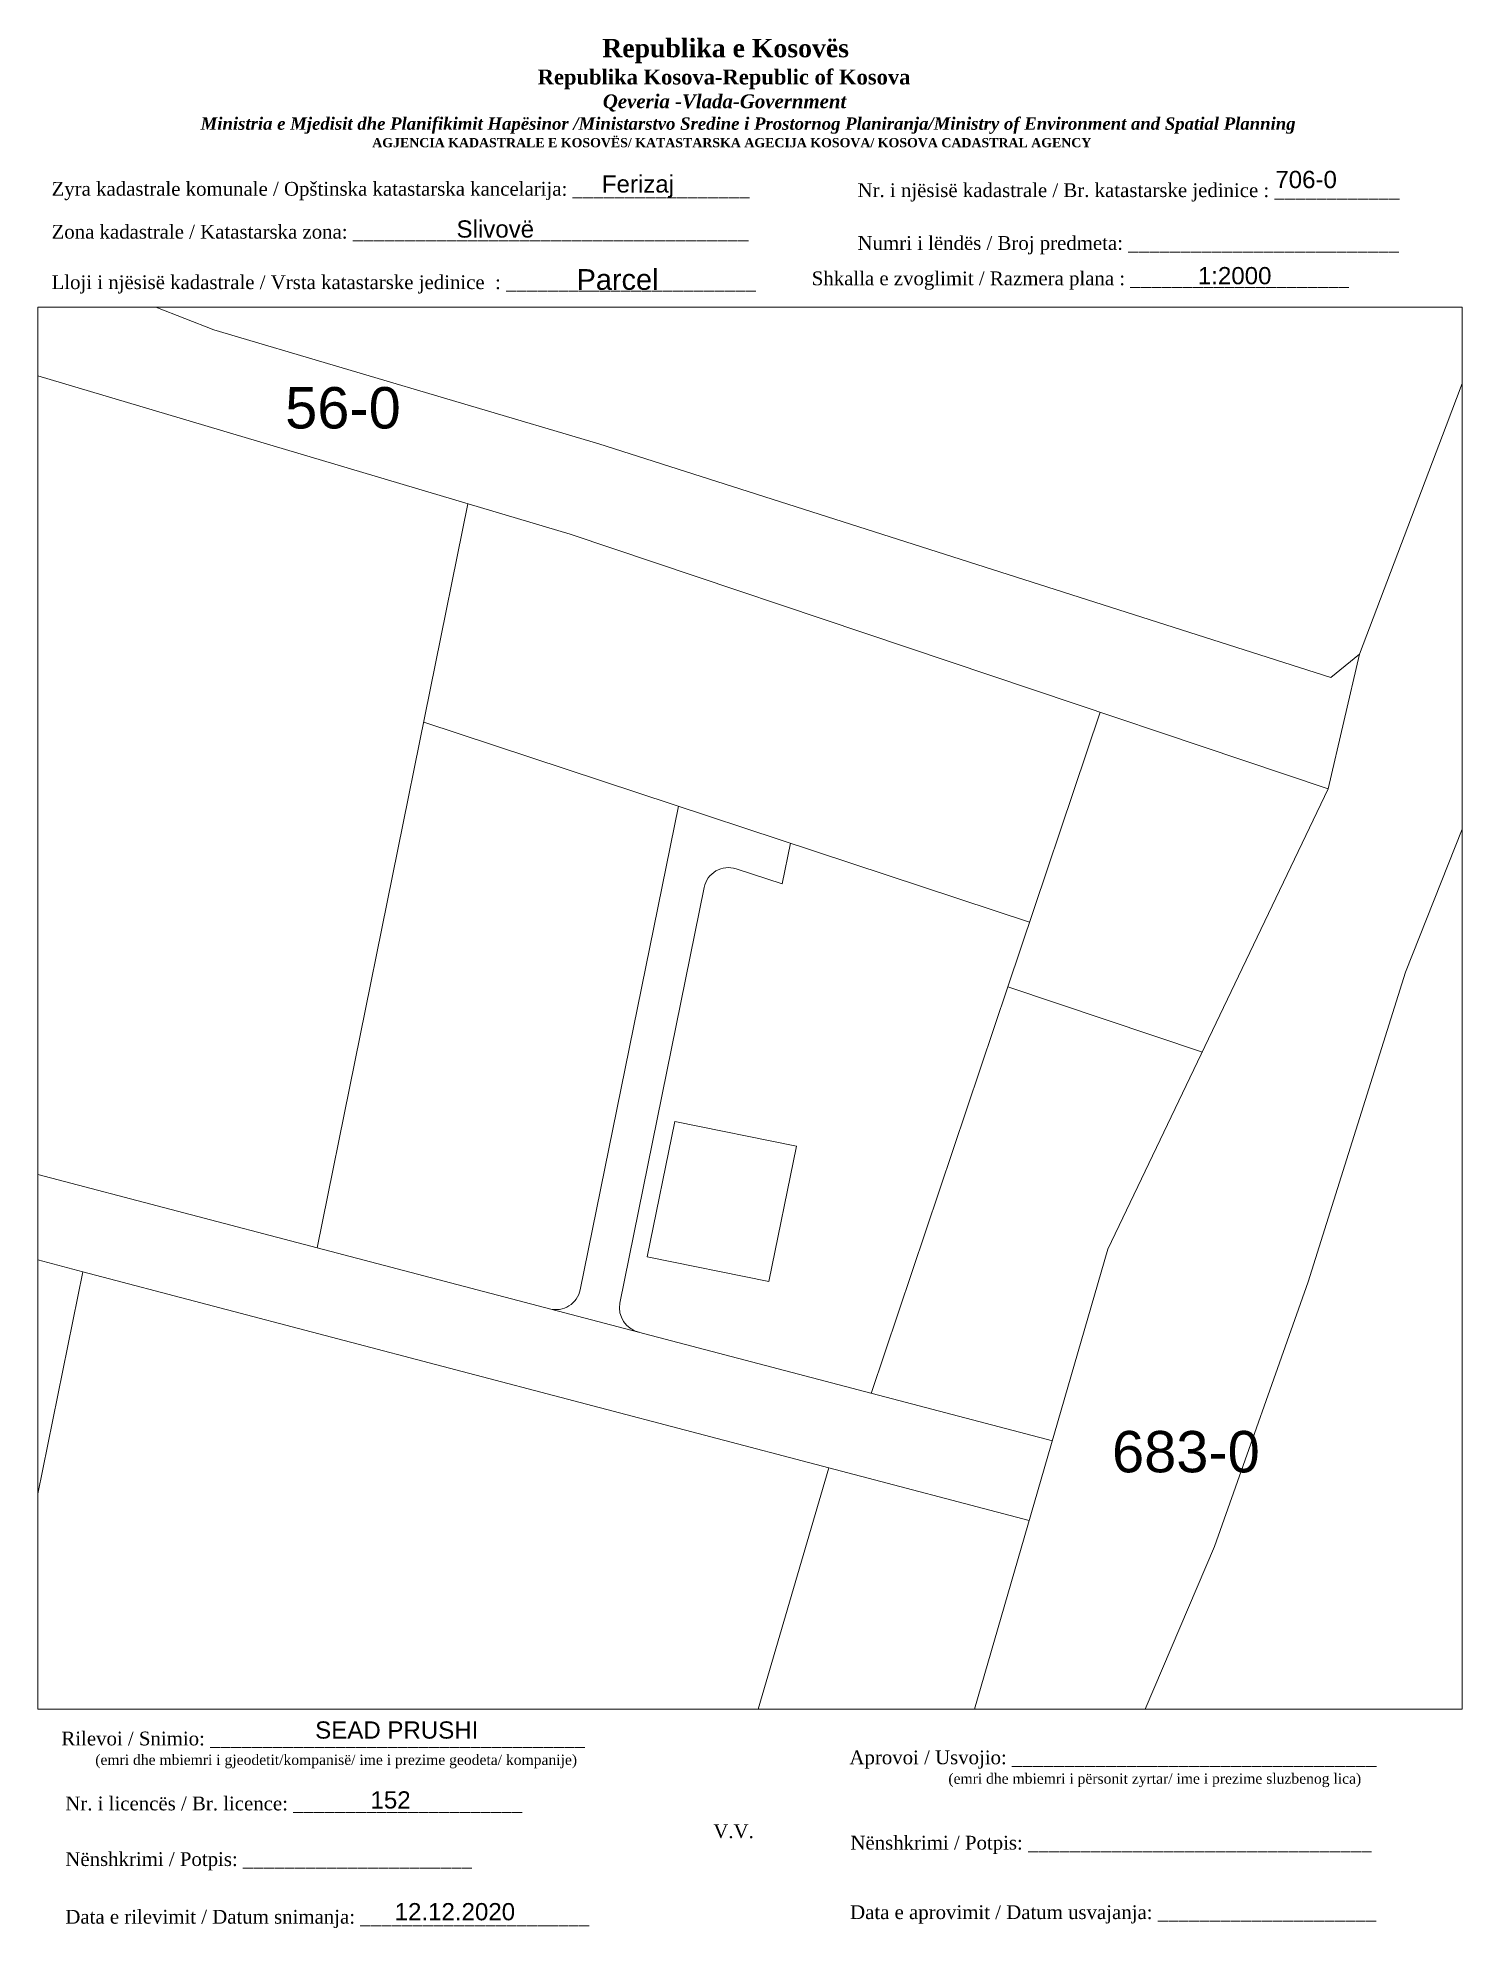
# Paper-space layout 'Manuali (2)' of a CAD drawing. Header units: metres, sheet in millimetres. Extents: x 1 to 208, y 2 to 276.
# The model-space entities are those that its viewports show. They can reach past a viewport. Long polylines and large blocks are cut down to what shows.
import ezdxf

# ---------------------------------------------------------------- set-up
doc = ezdxf.new("R2010")
doc.units = ezdxf.units.M
doc.layers.get('0').update_dxf_attribs({"lineweight": 0})
for name, color, linetype, lineweight in [('Korniza e jashtme', 7, 'Continuous', 0), ('Ndarjet', 1, 'Continuous', 0), ('Nr-Kojshi', 251, 'Continuous', 0), ('Parc-Kojshi', 251, 'Continuous', 0), ('Parc-Re', 7, 'Continuous', 0), ('ParcReNet_12', 5, 'Continuous', 0)]:
    doc.layers.add(name, color=color, linetype=linetype, lineweight=lineweight)
doc.styles.get("Standard").update_dxf_attribs({"font": 'arial.ttf'})

msp = doc.modelspace()

# ---------------------------------------------------------------- linework, layer by layer
at = {"layer": 'Ndarjet'}
for points in [[(7508313.78, 4696824.11), (7508302.84, 4696770.14)], [(7508367.05, 4696784.34), (7508352.94, 4696789.07), (7508359.63, 4696808.98)], [(7508212.93, 4696793.67), (7508259.59, 4696781.47), (7508281.81, 4696775.66), (7508302.84, 4696770.14), (7508356.17, 4696756.13)], [(7508212.93, 4696787.47), (7508285.85, 4696768.4), (7508339.96, 4696754.18), (7508354.5, 4696750.36)], [(7508343.08, 4696711.55), (7508276.62, 4696722.95), (7508285.85, 4696768.4)], [(7508348.97, 4696731.36), (7508334.48, 4696735.45), (7508339.96, 4696754.18)]]:
    msp.add_lwpolyline(points, dxfattribs=at)
at = {"layer": 'Ndarjet', "flags": 128}
for points in [[(7508354.52, 4696793.77), (7508310.58, 4696808.26)], [(7508352.94, 4696789.07), (7508343.03, 4696759.58)]]:
    msp.add_lwpolyline(points, dxfattribs=at)
for points in [[(7508329.04, 4696802.17), (7508321.92, 4696767.09, -0.430899), (7508319.7, 4696765.71)], [(7508337.17, 4696799.49), (7508336.57, 4696796.53), (7508333.23, 4696797.63, 0.449324), (7508330.91, 4696796.28), (7508324.79, 4696766.13, 0.397696), (7508326.19, 4696764.01)]]:
    msp.add_lwpolyline(points, format="xyb", dxfattribs=at)
at = {"layer": 'Parc-Kojshi'}
msp.add_lwpolyline([(7508266.24, 4696847.98), (7508295.35, 4696836.73), (7508323.27, 4696828.46), (7508376.38, 4696811.51), (7508378.46, 4696813.19), (7508376.18, 4696803.42), (7508321.19, 4696821.9), (7508277.53, 4696834.89), (7508256.46, 4696839.5), (7508244.61, 4696836.33), (7508266.24, 4696847.98)], close=True, dxfattribs=at)
for points in [[(7508267.45, 4696547.8), (7508275.99, 4696566.19), (7508277.95, 4696575.34), (7508282.82, 4696586.17), (7508294.36, 4696610.33), (7508302.95, 4696636.18), (7508314.9, 4696663.25), (7508324.65, 4696675.79), (7508341.83, 4696703.51), (7508342.42, 4696709.34), (7508349.88, 4696734.42), (7508360.2, 4696770.03), (7508376.18, 4696803.42), (7508378.46, 4696813.19), (7508384.73, 4696829.77), (7508387.74, 4696837.61)], [(7508395.76, 4696833.98), (7508394.83, 4696832.07), (7508390.71, 4696812.62), (7508381.78, 4696790.12), (7508374.73, 4696767.66), (7508367.93, 4696748.46), (7508362.26, 4696735.12), (7508349.76, 4696702.72), (7508336.45, 4696672.75), (7508335.31, 4696669.54), (7508335.17, 4696665.71), (7508334.13, 4696660.42), (7508331.65, 4696652.9), (7508319.66, 4696636.02), (7508316.18, 4696630.61), (7508293.61, 4696579.49), (7508293.39, 4696578.99), (7508278.42, 4696547.19)]]:
    msp.add_lwpolyline(points, dxfattribs=at)
at = {"layer": 'Parc-Re', "flags": 128}
msp.add_lwpolyline([(7508277.53, 4696834.89), (7508321.19, 4696821.9), (7508376.18, 4696803.42), (7508360.2, 4696770.03), (7508349.88, 4696734.42)], dxfattribs=at)
at = {"layer": 'ParcReNet_12', "flags": 128}
msp.add_lwpolyline([(7508326.79, 4696769.49), (7508328.78, 4696779.29), (7508337.6, 4696777.5), (7508335.61, 4696767.7)], close=True, dxfattribs=at)

# ---------------------------------------------------------------- texts
at = {"layer": 'Nr-Kojshi'}
for s, p in [('56-0', (7508300.52, 4696829.57)), ('683-0', (7508360.5, 4696753.85))]:
    msp.add_text(s, height=3, dxfattribs=at).set_placement(p)

psp = doc.layouts.new('Manuali (2)')

# ---------------------------------------------------------------- texts
for s, p in [('706-0', (180.52, 254.24)), ('Slivovë', (61.73, 247.06)), ('1:2000', (169.28, 240.29)), ('12.12.2020', (52.75, 2.94))]:
    psp.add_text(s, height=2.5).set_placement(p)
for s, insert, char_height, width, attachment_point in [('\\pi77.297;{\\fBook Antiqua|b1|i0|c0|p18;\\H1.333x;Republika e Kosovës\\fTimes New Roman|b1|i0|c0|p18;\\P\\pi67.927;\\fBook Antiqua|b1|i0|c0|p18;\\H0.8125x;Republika Kosova-Republic of Kosova\\fTimes New Roman|b1|i0|c0|p18;\\P\\pi77.378;\\fBook Antiqua|b1|i1|c0|p18;\\H0.9233x;Qeveria -Vlada-Government \\P\\pi13.032,l6,t23.033;\\fTimes New Roman|b1|i1|c0|p18;\\H0.9x;Ministria e Mjedisit dhe Planifikimit Hapësinor /Ministarstvo Sredine i Prostornog Planiranja/Ministry of Environment and Spatial Planning\\P\\pi43.931,l0,tz;\\fBook Antiqua|b1|i0|c0|p18;\\H0.7406x;AGJENCIA KADASTRALE E KOSOVËS/ KATASTARSKA AGECIJA KOSOVA/ KOSOVA CADASTRAL AGENCY}', (5.57, 275.89), 2, 191.8237, 1), ('{\\fTimes New Roman|b0|i0|c0|p18;Zyra kadastrale komunale / Opštinska katastarska kancelarija: _________________}', (2.98, 255.14), 2, 100.6873, 1), ('Ferizaj', (88.05, 254.47), 2.5, 9.9735, 5), ('{\\fTimes New Roman|b0|i0|c0|p18;Nr. i njësisë kadastrale / Br. katastarske jedinice : ____________}', (119.91, 254.94), 2, 79.9484, 1), ('{\\fTimes New Roman|b0|i0|c0|p18;Zona kadastrale / Katastarska zona: ______________________________________}', (2.98, 248.91), 2, 100.6873, 1), ('{\\fTimes New Roman|b0|i0|c0|p18;Numri i lëndës / Broj predmeta: __________________________}', (119.91, 247.28), 2, 79.9484, 1), ('{\\fTimes New Roman|b0|i0|c0|p18;Lloji i njësisë kadastrale / Vrsta katastarske jedinice  : ________________________}', (2.98, 241.59), 2, 100.6873, 1), ('{\\fArial|b0|i0|c0|p34;Parcel}', (85.09, 240.96), 3, 11.2939, 5), ('{\\fTimes New Roman|b0|i0|c0|p18;Shkalla e zvoglimit / Razmera plana : _____________________}', (113.26, 242.15), 2, 79.9484, 1), ('{\\fTimes New Roman|b0|i0|c0|p18;Rilevoi / Snimio: ____________________________________\\P     \\H0.75x;(emri dhe mbiemri i gjeodetit/kompanisë/ ime i prezime geodeta/ kompanije)}', (42.38, 27.65), 2, 74.7958, 5), ('SEAD PRUSHI', (53.06, 30.53), 2.5, 27.1816, 5), ('{\\fTimes New Roman|b0|i0|c0|p18; Aprovoi / Usvojio: ___________________________________\\P                    \\H0.75x;(emri dhe mbiemri i përsonit zyrtar/ ime i prezime sluzbenog lica)}', (117.98, 27.58), 2, 83.344, 1), ('{\\fTimes New Roman|b0|i0|c0|p18;Nr. i licencës / Br. licence: ______________________\\P                                }', (4.98, 20.89), 2, 83.344, 1), ('152', (52.16, 20.39), 2.5, 5.3971, 5), ('{\\fTimes New Roman|b0|i0|c0|p18;V.V.                                 }', (101.92, 15.84), 2, 5.7076, 5), ('{\\fTimes New Roman|b0|i0|c0|p18; Nënshkrimi / Potpis: _________________________________}', (118.12, 15.2), 2, 83.344, 1), ('{\\fTimes New Roman|b0|i0|c0|p18;Nënshkrimi / Potpis: ______________________\\P                                 }', (4.98, 12.82), 2, 83.344, 1), ('{\\fTimes New Roman|b0|i0|c0|p18;Data e rilevimit / Datum snimanja: ______________________\\P                                 }', (4.98, 4.45), 2, 83.344, 1), ('{\\fTimes New Roman|b0|i0|c0|p18; Data e aprovimit / Datum usvajanja: _____________________}', (118.07, 5.12), 2, 83.344, 1)]:
    psp.add_mtext(s, dxfattribs=dict(insert=insert, char_height=char_height, width=width, attachment_point=attachment_point))

# ---------------------------------------------------------------- viewports
at = {"layer": 'Korniza e jashtme', "view_target_point": (370776.43, 310629.57)}
psp.add_viewport(center=(104.31, 135.25), size=(206.65, 203.4046), view_center_point=(7137557.81, 4386157.94), view_height=101.7023, dxfattribs=at)

doc.saveas('drawing.dxf')
